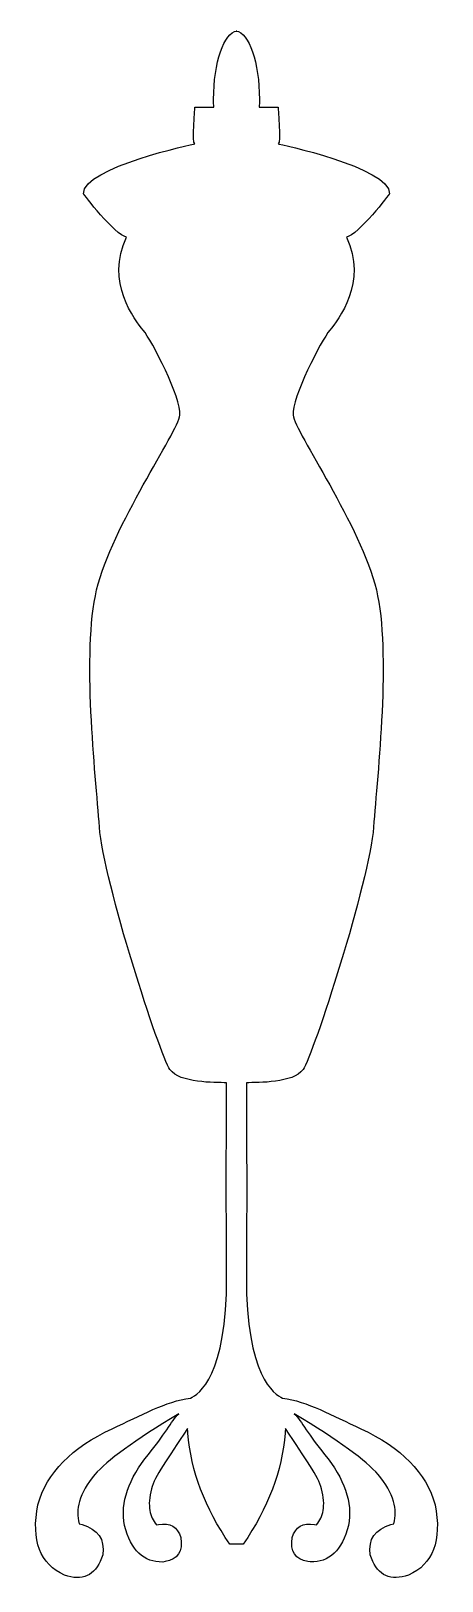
# Model space of a CAD drawing. Header units: centimetres. Extents: x -2.1 to 2.1, y -7.9 to 7.9.
import ezdxf

# ---------------------------------------------------------------- set-up
doc = ezdxf.new("R2010")
doc.units = ezdxf.units.CM
doc.header["$MEASUREMENT"] = 0
doc.layers.add('Camada 1', color=7, linetype='Continuous')

msp = doc.modelspace()

# ---------------------------------------------------------------- linework, layer by layer
at = {"layer": 'Camada 1'}
msp.add_open_spline([(0.06793, -7.54916), (0.32204, -7.1802), (0.46473, -6.80211), (0.49589, -6.41497), (0.49589, -6.41497), (0.49716, -6.39947), (0.4983, -6.38407), (0.49922, -6.36843), (0.49922, -6.36843), (0.49922, -6.36843), (0.49922, -6.36843), (0.49922, -6.36843), (0.49922, -6.36843), (0.70721, -6.68458), (0.83371, -6.85645), (0.86736, -6.9843), (0.86736, -6.9843), (0.88879, -7.06799), (0.89403, -7.14186), (0.88316, -7.20592), (0.88316, -7.20592), (0.87379, -7.26122), (0.85133, -7.3099), (0.81566, -7.35181), (0.81566, -7.35181), (0.81566, -7.35181), (0.79497, -7.34837), (0.79497, -7.34837), (0.79497, -7.34837), (0.67734, -7.32834), (0.60135, -7.3725), (0.567, -7.48045), (0.567, -7.48045), (0.54631, -7.62288), (0.60002, -7.70498), (0.72805, -7.72672), (0.72805, -7.72672), (0.72805, -7.72672), (0.75133, -7.73069), (0.75133, -7.73069), (0.75133, -7.73069), (0.94429, -7.73678), (1.07492, -7.61216), (1.14323, -7.3567), (1.14323, -7.3567), (1.18316, -7.12156), (1.10135, -6.88019), (0.89764, -6.63312), (0.89764, -6.63312), (0.73847, -6.43987), (0.66362, -6.2912), (0.58943, -6.21931), (0.58943, -6.21931), (0.58943, -6.21931), (0.58943, -6.21931), (0.58943, -6.21931), (0.58943, -6.21931), (1.03914, -6.49093), (1.32402, -6.69728), (1.4439, -6.83838), (1.4439, -6.83838), (1.52264, -6.93241), (1.57466, -7.0238), (1.6, -7.11225), (1.6, -7.11225), (1.62188, -7.18879), (1.62294, -7.26491), (1.60318, -7.34037), (1.60318, -7.34037), (1.60318, -7.34037), (1.57439, -7.3487), (1.57439, -7.3487), (1.57439, -7.3487), (1.41167, -7.39527), (1.34142, -7.4983), (1.36378, -7.65757), (1.36378, -7.65757), (1.42466, -7.85252), (1.54375, -7.92453), (1.72086, -7.87389), (1.72086, -7.87389), (1.72086, -7.87389), (1.75317, -7.86474), (1.75317, -7.86474), (1.75317, -7.86474), (2.00376, -7.75399), (2.0944, -7.51448), (2.02516, -7.14579), (2.02516, -7.14579), (1.93205, -6.82033), (1.6793, -6.56185), (1.26723, -6.37048), (1.26723, -6.37048), (0.97465, -6.23454), (0.71737, -6.09142), (0.46983, -6.05814), (0.46983, -6.05814), (0.38424, -6.02181), (0.09563, -5.82938), (0.10132, -4.81653), (0.10132, -4.81653), (0.10698, -3.80357), (0.10132, -2.84165), (0.10132, -2.84165), (0.10132, -2.84165), (0.22581, -2.83593), (0.57664, -2.84734), (0.67848, -2.70584), (0.67848, -2.70584), (0.78034, -2.56431), (1.35751, -0.7819), (1.39709, -0.2331), (1.39709, -0.2331), (1.43667, 0.3158), (1.5782, 1.54376), (1.4254, 2.18884), (1.4254, 2.18884), (1.2726, 2.83392), (0.5936, 3.80153), (0.57662, 3.97129), (0.57662, 3.97129), (0.55964, 4.14105), (0.8652, 4.7352), (0.95008, 4.83706), (0.95008, 4.83706), (1.03496, 4.93892), (1.34053, 5.32934), (1.11984, 5.78768), (1.11984, 5.78768), (1.23866, 5.80467), (1.56122, 6.22906), (1.56122, 6.22906), (1.56122, 6.22906), (1.56122, 6.50068), (0.42386, 6.73833), (0.42386, 6.73833), (0.42386, 6.73833), (0.45781, 6.73833), (0.42386, 7.11179), (0.42386, 7.11179), (0.42386, 7.11179), (0.42386, 7.11179), (0.27111, 7.11177), (0.27111, 7.11177), (0.27111, 7.11177), (0.27111, 7.11177), (0.23161, 7.11111), (0.23161, 7.11111), (0.23161, 7.11111), (0.23267, 7.13744), (0.2332, 7.16416), (0.2332, 7.1912), (0.2332, 7.1912), (0.2332, 7.56786), (0.12779, 7.87499), (-0.00432, 7.88973), (-0.00432, 7.88973), (-0.00432, 7.88973), (0.00441, 7.88973), (0.00441, 7.88973), (0.00441, 7.88973), (-0.12767, 7.87499), (-0.23311, 7.56786), (-0.23311, 7.1912), (-0.23311, 7.1912), (-0.23311, 7.16416), (-0.23258, 7.13744), (-0.23152, 7.11111), (-0.23152, 7.11111), (-0.23152, 7.11111), (-0.271, 7.11177), (-0.271, 7.11177), (-0.271, 7.11177), (-0.271, 7.11177), (-0.42377, 7.11177), (-0.42377, 7.11177), (-0.42377, 7.11177), (-0.42377, 7.11177), (-0.45772, 6.73831), (-0.42377, 6.73831), (-0.42377, 6.73831), (-0.42377, 6.73831), (-1.56113, 6.50066), (-1.56113, 6.22904), (-1.56113, 6.22904), (-1.56113, 6.22904), (-1.2386, 5.80465), (-1.11975, 5.78766), (-1.11975, 5.78766), (-1.34044, 5.32932), (-1.03487, 4.93888), (-0.94999, 4.83704), (-0.94999, 4.83704), (-0.86511, 4.7352), (-0.55954, 4.14103), (-0.57653, 3.97127), (-0.57653, 3.97127), (-0.59352, 3.80151), (-1.27254, 2.83391), (-1.42531, 2.18882), (-1.42531, 2.18882), (-1.57808, 1.54373), (-1.43661, 0.31578), (-1.39703, -0.23312), (-1.39703, -0.23312), (-1.35745, -0.78192), (-0.78023, -2.56434), (-0.6784, -2.70586), (-0.6784, -2.70586), (-0.57654, -2.84736), (-0.22572, -2.83596), (-0.10126, -2.84167), (-0.10126, -2.84167), (-0.10126, -2.84167), (-0.1069, -3.80356), (-0.10126, -4.81655), (-0.10126, -4.81655), (-0.09557, -5.82938), (-0.38413, -6.02183), (-0.46975, -6.05816), (-0.46975, -6.05816), (-0.71727, -6.09144), (-0.9746, -6.23456), (-1.2671, -6.3705), (-1.2671, -6.3705), (-1.67922, -6.56185), (-1.93192, -6.82034), (-2.0251, -7.14581), (-2.0251, -7.14581), (-2.09429, -7.51451), (-2.00364, -7.75401), (-1.75303, -7.86476), (-1.75303, -7.86476), (-1.75303, -7.86476), (-1.72078, -7.87391), (-1.72078, -7.87391), (-1.72078, -7.87391), (-1.54367, -7.92455), (-1.42461, -7.85253), (-1.36365, -7.65759), (-1.36365, -7.65759), (-1.34135, -7.49831), (-1.41154, -7.39528), (-1.57428, -7.34872), (-1.57428, -7.34872), (-1.57428, -7.34872), (-1.60301, -7.34039), (-1.60301, -7.34039), (-1.60301, -7.34039), (-1.62285, -7.2649), (-1.62174, -7.18881), (-1.59983, -7.11227), (-1.59983, -7.11227), (-1.57448, -7.02382), (-1.52249, -6.93243), (-1.44373, -6.8384), (-1.44373, -6.8384), (-1.32385, -6.6973), (-1.03902, -6.49092), (-0.58928, -6.21933), (-0.58928, -6.21933), (-0.58928, -6.21933), (-0.58928, -6.21933), (-0.58928, -6.21933), (-0.58928, -6.21933), (-0.6635, -6.29122), (-0.73837, -6.43989), (-0.89752, -6.63314), (-0.89752, -6.63314), (-1.10117, -6.88021), (-1.18303, -7.12159), (-1.14311, -7.35672), (-1.14311, -7.35672), (-1.07485, -7.61215), (-0.9442, -7.73679), (-0.75124, -7.73071), (-0.75124, -7.73071), (-0.75124, -7.73071), (-0.72793, -7.72674), (-0.72793, -7.72674), (-0.72793, -7.72674), (-0.59987, -7.70502), (-0.54619, -7.62289), (-0.56683, -7.48047), (-0.56683, -7.48047), (-0.60117, -7.37252), (-0.67716, -7.32836), (-0.7948, -7.34839), (-0.7948, -7.34839), (-0.7948, -7.34839), (-0.81557, -7.35183), (-0.81557, -7.35183), (-0.81557, -7.35183), (-0.85118, -7.30992), (-0.8737, -7.26124), (-0.88307, -7.20594), (-0.88307, -7.20594), (-0.89392, -7.14188), (-0.88868, -7.06801), (-0.86727, -6.98432), (-0.86727, -6.98432), (-0.83359, -6.85647), (-0.70709, -6.6846), (-0.4991, -6.36845), (-0.4991, -6.36845), (-0.4991, -6.36845), (-0.4991, -6.36845), (-0.4991, -6.36845), (-0.4991, -6.36845), (-0.49809, -6.38409), (-0.49701, -6.39949), (-0.49577, -6.41499), (-0.49577, -6.41499), (-0.46458, -6.80213), (-0.32194, -7.18022), (-0.06781, -7.54918), (-0.06781, -7.54918), (-0.06781, -7.54918), (0.06793, -7.54916), (0.06793, -7.54916)], degree=3, knots=[0, 0, 0, 0, 0.01234568, 0.01234568, 0.01234568, 0.01234568, 0.02469136, 0.02469136, 0.02469136, 0.02469136, 0.03703704, 0.03703704, 0.03703704, 0.03703704, 0.04938272, 0.04938272, 0.04938272, 0.04938272, 0.0617284, 0.0617284, 0.0617284, 0.0617284, 0.07407407, 0.07407407, 0.07407407, 0.07407407, 0.08641975, 0.08641975, 0.08641975, 0.08641975, 0.09876543, 0.09876543, 0.09876543, 0.09876543, 0.11111111, 0.11111111, 0.11111111, 0.11111111, 0.12345679, 0.12345679, 0.12345679, 0.12345679, 0.13580247, 0.13580247, 0.13580247, 0.13580247, 0.14814815, 0.14814815, 0.14814815, 0.14814815, 0.16049383, 0.16049383, 0.16049383, 0.16049383, 0.17283951, 0.17283951, 0.17283951, 0.17283951, 0.18518519, 0.18518519, 0.18518519, 0.18518519, 0.19753086, 0.19753086, 0.19753086, 0.19753086, 0.20987654, 0.20987654, 0.20987654, 0.20987654, 0.22222222, 0.22222222, 0.22222222, 0.22222222, 0.2345679, 0.2345679, 0.2345679, 0.2345679, 0.24691358, 0.24691358, 0.24691358, 0.24691358, 0.25925926, 0.25925926, 0.25925926, 0.25925926, 0.27160494, 0.27160494, 0.27160494, 0.27160494, 0.28395062, 0.28395062, 0.28395062, 0.28395062, 0.2962963, 0.2962963, 0.2962963, 0.2962963, 0.30864198, 0.30864198, 0.30864198, 0.30864198, 0.32098765, 0.32098765, 0.32098765, 0.32098765, 0.33333333, 0.33333333, 0.33333333, 0.33333333, 0.34567901, 0.34567901, 0.34567901, 0.34567901, 0.35802469, 0.35802469, 0.35802469, 0.35802469, 0.37037037, 0.37037037, 0.37037037, 0.37037037, 0.38271605, 0.38271605, 0.38271605, 0.38271605, 0.39506173, 0.39506173, 0.39506173, 0.39506173, 0.40740741, 0.40740741, 0.40740741, 0.40740741, 0.41975309, 0.41975309, 0.41975309, 0.41975309, 0.43209877, 0.43209877, 0.43209877, 0.43209877, 0.44444444, 0.44444444, 0.44444444, 0.44444444, 0.45679012, 0.45679012, 0.45679012, 0.45679012, 0.4691358, 0.4691358, 0.4691358, 0.4691358, 0.48148148, 0.48148148, 0.48148148, 0.48148148, 0.49382716, 0.49382716, 0.49382716, 0.49382716, 0.50617284, 0.50617284, 0.50617284, 0.50617284, 0.51851852, 0.51851852, 0.51851852, 0.51851852, 0.5308642, 0.5308642, 0.5308642, 0.5308642, 0.54320988, 0.54320988, 0.54320988, 0.54320988, 0.55555556, 0.55555556, 0.55555556, 0.55555556, 0.56790123, 0.56790123, 0.56790123, 0.56790123, 0.58024691, 0.58024691, 0.58024691, 0.58024691, 0.59259259, 0.59259259, 0.59259259, 0.59259259, 0.60493827, 0.60493827, 0.60493827, 0.60493827, 0.61728395, 0.61728395, 0.61728395, 0.61728395, 0.62962963, 0.62962963, 0.62962963, 0.62962963, 0.64197531, 0.64197531, 0.64197531, 0.64197531, 0.65432099, 0.65432099, 0.65432099, 0.65432099, 0.66666667, 0.66666667, 0.66666667, 0.66666667, 0.67901235, 0.67901235, 0.67901235, 0.67901235, 0.69135802, 0.69135802, 0.69135802, 0.69135802, 0.7037037, 0.7037037, 0.7037037, 0.7037037, 0.71604938, 0.71604938, 0.71604938, 0.71604938, 0.72839506, 0.72839506, 0.72839506, 0.72839506, 0.74074074, 0.74074074, 0.74074074, 0.74074074, 0.75308642, 0.75308642, 0.75308642, 0.75308642, 0.7654321, 0.7654321, 0.7654321, 0.7654321, 0.77777778, 0.77777778, 0.77777778, 0.77777778, 0.79012346, 0.79012346, 0.79012346, 0.79012346, 0.80246914, 0.80246914, 0.80246914, 0.80246914, 0.81481481, 0.81481481, 0.81481481, 0.81481481, 0.82716049, 0.82716049, 0.82716049, 0.82716049, 0.83950617, 0.83950617, 0.83950617, 0.83950617, 0.85185185, 0.85185185, 0.85185185, 0.85185185, 0.86419753, 0.86419753, 0.86419753, 0.86419753, 0.87654321, 0.87654321, 0.87654321, 0.87654321, 0.88888889, 0.88888889, 0.88888889, 0.88888889, 0.90123457, 0.90123457, 0.90123457, 0.90123457, 0.91358025, 0.91358025, 0.91358025, 0.91358025, 0.92592593, 0.92592593, 0.92592593, 0.92592593, 0.9382716, 0.9382716, 0.9382716, 0.9382716, 0.95061728, 0.95061728, 0.95061728, 0.95061728, 0.96296296, 0.96296296, 0.96296296, 0.96296296, 0.97530864, 0.97530864, 0.97530864, 0.97530864, 1, 1, 1, 1], dxfattribs=at)

doc.saveas('drawing.dxf')
